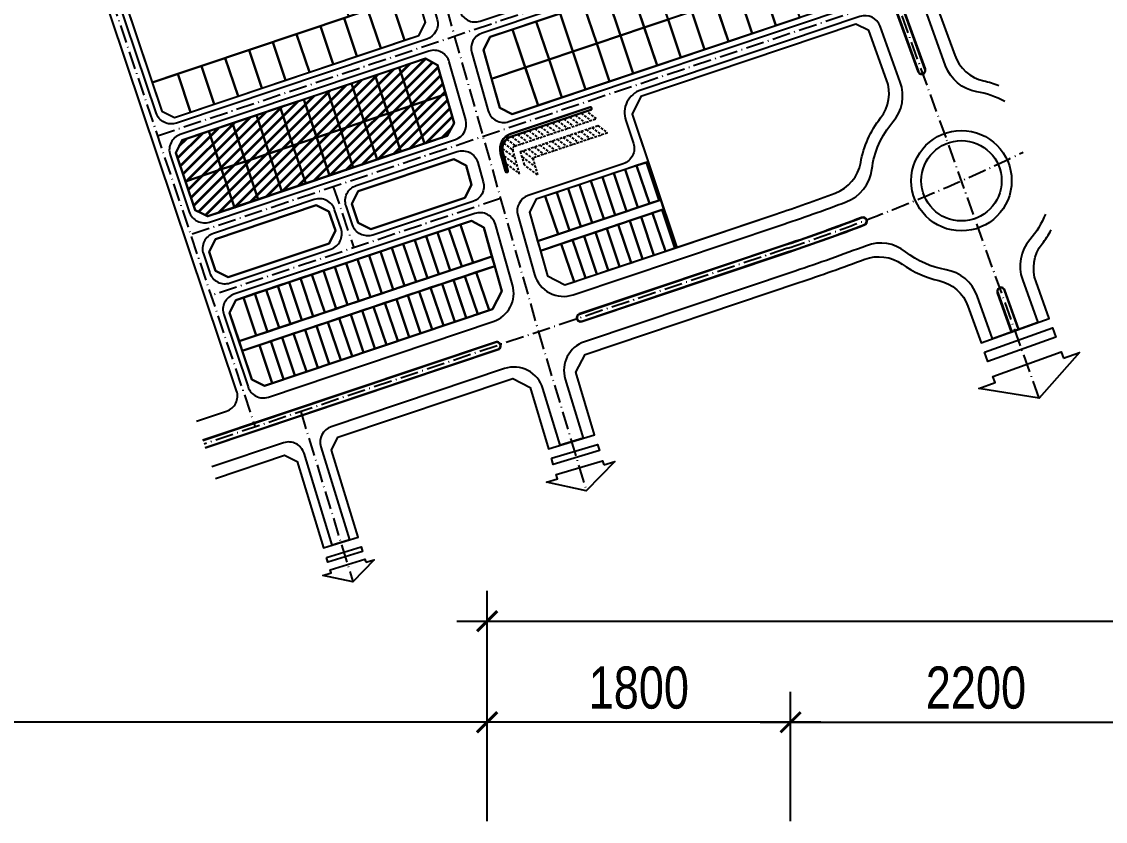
# Model space of a CAD drawing. Header units: millimetres. Extents: x 33748 to 451939, y -263262 to 62681.
# Drawn here: x 185271 to 191699, y -228867 to -224123 of the extents above; entities that cross this region are included whole.
import ezdxf

# ---------------------------------------------------------------- set-up
doc = ezdxf.new("R2010")
doc.units = ezdxf.units.MM
doc.header["$PDMODE"] = 98
doc.linetypes.add('ACAD_ISO10W100', pattern=[18.5, 12, -3, 0.5, -3])
doc.linetypes.add('HIDDEN', pattern=[0.375, 0.25, -0.125])
doc.layers.get('Defpoints').update_dxf_attribs({"color": 202, "lineweight": 13})
doc.layers.add('-WALL', color=4, linetype='Continuous', lineweight=35)
doc.layers.add('12. NET DIM', color=9, linetype='Continuous')
doc.layers.add('net in mo', color=159, linetype='Continuous')
doc.styles.add('AVANH', font='', dxfattribs={"width": 0.8})
doc.styles.get('AVANH').set_extended_font_data('.VnAvantH')
doc.dimstyles.new('C_100A3', dxfattribs={"dimscale": 100, "dimtxt": 2.5, "dimasz": 1.2, "dimexe": 1.8, "dimexo": 0, "dimgap": 0.75, "dimtad": 1, "dimdec": 0, "dimzin": 0, "dimdsep": 46, "dimtxsty": 'AVANH', "dimblk": 'ARCHTICK', "dimcen": 0, "dimdle": 1.8, "dimclrd": 256, "dimclre": 256, "dimclrt": 7, "dimadec": 0, "dimazin": 0, "dimtfac": 0.0001, "dimtdec": 0, "dimtix": 1, "dimtmove": 2, "dimatfit": 3, "dimldrblk": 'ARCHTICK', "dimfxl": 1.8, "dimtolj": 1, "dimtzin": 0, "dimarcsym": 0})

# ---------------------------------------------------------------- blocks, each defined once
blk = doc.blocks.new('A$C3F770CC9')
at = {"linetype": 'ACAD_ISO10W100', "ltscale": 0.75}
for points in [[(497.04, 91.45), (450.61, 221.25), (313.19, 601.19), (299.19, 644.07)], [(133.63, 525.65), (247.51, 124.47)], [(25.98, 316.65), (106.37, 77.1)], [(425.48, 290.73), (74.24, 172.86)], [(145.34, 196.72), (155.52, 166.38)], [(228.65, 190.92), (84.42, 142.52)], [(247.51, 124.47), (271.39, 45.35)], [(129.08, 84.72), (155.05, 0.02)], [(129.08, 84.72), (155.05, 0.02)], [(129.08, 84.72), (155.05, 0.02)]]:
    blk.add_lwpolyline(points, dxfattribs=at)
for points in [[(208.27, 284.69, 0.428104), (218.51, 279.29), (335.47, 318.54, 0.421043), (340.45, 328.84), (330.24, 357.06, 0.407417), (320.17, 361.93), (205.22, 323.35, 0.400458), (200.07, 313.58)], [(219.43, 273.27, 0.400458), (214.28, 263.5), (222.48, 234.61, 0.428104), (232.72, 229.21), (405.32, 287.13, 0.421043), (410.29, 297.43), (400.09, 325.65, 0.407417), (390.02, 330.52)], [(436.81, 254.24, 0.414214), (439.05, 253.19, 0.414214), (440.1, 255.43), (415.4, 323.75, 0.414214), (413.16, 324.8, 0.414214), (412.11, 322.56)], [(191.29, 278.58), (188, 290.15), (184.34, 292.08), (153.11, 281.6), (144.88, 306.12), (141.14, 310.08), (137.6, 311.51, 0.171311), (37.84, 315.9), (34.67, 309.62), (59.88, 234.49), (66.22, 231.34), (187.91, 272.18)], [(302.13, 209.25), (246.42, 190.56), (243.04, 184.15), (252.07, 152.36), (260.61, 147.85), (365.85, 183.17, 0.007974), (395.38, 193.61, 0.265195), (408.1, 208.81, -0.121118), (418.01, 231.05, 0.257306), (421.02, 250.12), (412.15, 274.66), (405.71, 277.77), (298.58, 241.82), (294.17, 232.95), (302.13, 209.25)], [(233.73, 222.95, 0.400458), (228.74, 213.49), (231.27, 204.58, 0.414214), (231.88, 204.23, 0.414214), (232.23, 204.85), (229.7, 213.76, -0.400458), (234.05, 222), (273.61, 235.28, 0.414214), (273.93, 235.92, 0.414214), (273.3, 236.23)], [(112.98, 91.98), (224.97, 129.56, 0.400458), (234.63, 147.88), (226.06, 178.05, 0.428104), (215.82, 183.45), (95.8, 143.18, 0.414214), (90.76, 133.05), (102.85, 97.02, 0.414214)], [(372.21, 164.21, 0.010023), (410.03, 177.75, 0.991336), (408.57, 181.48, -0.010014), (370.94, 168), (267.9, 133.42, 1), (269.17, 129.63)], [(372.13, 164.45, 0.010022), (409.94, 177.98, 0.990741), (408.66, 181.24, -0.010014), (371.02, 167.76), (267.98, 133.19, 1), (269.1, 129.87)], [(483.13, 124.4), (486.89, 125.75), (479.9, 145.29, 1.000002), (476.14, 143.94)], [(483.36, 124.49), (486.66, 125.67), (479.67, 145.21, 1), (476.37, 144.03)]]:
    blk.add_lwpolyline(points, format="xyb", close=True)
for points in [[(57.7, 222.15), (401.01, 337.37, 0.050829), (406.55, 339.88), (437.04, 357.62)], [(488.99, 213.99, -0.031733), (371.58, 166.11), (80.91, 68.56)]]:
    blk.add_lwpolyline(points, format="xyb", dxfattribs=at)
for points in [[(234.39, 232.93), (228.28, 236.15), (220.08, 265.05), (223.45, 271.45), (388.02, 326.68), (394.46, 323.57), (404.67, 295.35), (401.63, 289.06)], [(234.39, 232.93), (228.28, 236.15), (220.08, 265.05), (223.45, 271.45), (388.02, 326.68), (394.46, 323.57), (404.67, 295.35), (401.63, 289.06)], [(305.74, 299.07), (293.88, 295.09), (300.25, 276.13), (312.1, 280.11)], [(371.35, 299.99), (359.5, 296.01), (365.86, 277.05), (377.71, 281.03)], [(187.91, 272.18), (191.29, 278.58), (188, 290.15), (184.34, 292.08), (153.11, 281.6), (55.11, 248.71), (59.88, 234.49), (66.22, 231.34)], [(191.29, 278.58), (188, 290.15), (184.34, 292.08), (174.44, 288.76), (180.8, 269.8), (187.91, 272.18)], [(293.88, 295.09), (282.03, 291.11), (288.4, 272.15), (300.25, 276.13)], [(347.65, 292.04), (335.8, 288.06), (342.16, 269.1), (354.01, 273.08)], [(359.5, 296.01), (347.65, 292.04), (354.01, 273.08), (365.86, 277.05)], [(174.44, 288.76), (162.59, 284.78), (168.95, 265.82), (180.8, 269.8)], [(270.18, 287.14), (258.33, 283.16), (264.7, 264.2), (276.55, 268.18)], [(282.03, 291.11), (270.18, 287.14), (276.55, 268.18), (288.4, 272.15)], [(335.8, 288.06), (323.95, 284.08), (330.31, 265.12), (342.16, 269.1)], [(150.74, 280.8), (138.89, 276.83), (145.25, 257.87), (157.1, 261.84)], [(162.59, 284.78), (150.74, 280.8), (157.1, 261.84), (168.95, 265.82)], [(258.33, 283.16), (246.48, 279.18), (252.85, 260.22), (264.7, 264.2)], [(323.95, 284.08), (312.1, 280.11), (318.46, 261.15), (330.31, 265.12)], [(138.89, 276.83), (127.04, 272.85), (133.4, 253.89), (145.25, 257.87)], [(246.48, 279.18), (234.63, 275.2), (241, 256.24), (252.85, 260.22)], [(300.25, 276.13), (288.4, 272.15), (294.76, 253.19), (306.61, 257.17)], [(312.1, 280.11), (300.25, 276.13), (306.61, 257.17), (318.46, 261.15)], [(127.04, 272.85), (115.19, 268.87), (121.55, 249.91), (133.4, 253.89)], [(234.63, 275.2), (223.45, 271.45), (220.08, 265.05), (224.18, 250.6), (241, 256.24)], [(288.4, 272.15), (276.55, 268.18), (282.91, 249.21), (294.76, 253.19)], [(103.34, 264.9), (91.49, 260.92), (97.85, 241.96), (109.7, 245.94)], [(115.19, 268.87), (103.34, 264.9), (109.7, 245.94), (121.55, 249.91)], [(276.55, 268.18), (264.7, 264.2), (271.06, 245.24), (282.91, 249.21)], [(205.5, 228.51), (202.13, 222.1), (82.76, 182.04), (76.43, 185.19), (66.88, 213.64), (70.03, 219.97), (191.19, 260.63), (197.3, 257.41)], [(205.5, 228.51), (202.13, 222.1), (82.76, 182.04), (76.43, 185.19), (66.88, 213.64), (70.03, 219.97), (191.19, 260.63), (197.3, 257.41)], [(91.49, 260.92), (79.64, 256.94), (86, 237.98), (97.85, 241.96)], [(197.3, 257.41), (191.19, 260.63), (178.11, 256.24), (184.47, 237.28), (201.4, 242.96)], [(252.85, 260.22), (241, 256.24), (247.36, 237.28), (259.21, 241.26)], [(264.7, 264.2), (252.85, 260.22), (259.21, 241.26), (271.06, 245.24)], [(79.64, 256.94), (67.79, 252.97), (74.15, 234), (86, 237.98)], [(178.11, 256.24), (166.26, 252.26), (172.62, 233.3), (184.47, 237.28)], [(241, 256.24), (224.18, 250.6), (228.28, 236.15), (234.39, 232.93), (247.36, 237.28)], [(67.79, 252.97), (55.11, 248.71), (59.88, 234.49), (66.22, 231.34), (74.15, 234)], [(166.26, 252.26), (154.41, 248.28), (160.77, 229.32), (172.62, 233.3)], [(142.56, 244.31), (130.71, 240.33), (137.07, 221.37), (148.92, 225.34)], [(154.41, 248.28), (142.56, 244.31), (148.92, 225.34), (160.77, 229.32)], [(130.71, 240.33), (118.86, 236.35), (125.22, 217.39), (137.07, 221.37)], [(201.4, 242.96), (184.47, 237.28), (190.84, 218.31), (202.13, 222.1), (205.5, 228.51)], [(107.01, 232.37), (95.16, 228.4), (101.52, 209.44), (113.37, 213.41)], [(118.86, 236.35), (107.01, 232.37), (113.37, 213.41), (125.22, 217.39)], [(172.62, 233.3), (160.77, 229.32), (167.13, 210.36), (178.99, 214.34)], [(184.47, 237.28), (172.62, 233.3), (178.99, 214.34), (190.84, 218.31)], [(95.16, 228.4), (83.31, 224.42), (89.67, 205.46), (101.52, 209.44)], [(160.77, 229.32), (148.92, 225.34), (155.28, 206.38), (167.13, 210.36)], [(83.31, 224.42), (70.03, 219.97), (66.88, 213.64), (71.66, 199.41), (89.67, 205.46)], [(137.07, 221.37), (125.22, 217.39), (131.58, 198.43), (143.43, 202.41)], [(148.92, 225.34), (137.07, 221.37), (143.43, 202.41), (155.28, 206.38)], [(125.22, 217.39), (113.37, 213.41), (119.73, 194.45), (131.58, 198.43)], [(113.37, 213.41), (101.52, 209.44), (107.88, 190.48), (119.73, 194.45)], [(89.67, 205.46), (71.66, 199.41), (76.43, 185.19), (82.76, 182.04), (96.03, 186.5)], [(101.52, 209.44), (89.67, 205.46), (96.03, 186.5), (107.88, 190.48)], [(210.88, 191.29), (214.25, 197.69), (211.52, 207.33), (205.41, 210.55), (157.68, 194.53), (154.53, 188.2), (157.71, 178.72), (164.04, 175.57)], [(154.53, 188.2), (157.68, 194.53), (205.41, 210.55), (211.52, 207.33), (214.25, 197.69), (210.88, 191.29), (164.04, 175.57), (157.71, 178.72)], [(308.49, 190.29), (302.13, 209.25), (246.42, 190.56), (243.04, 184.15), (247.14, 169.7)], [(290.75, 205.43), (285.06, 203.52), (291.43, 184.56), (297.11, 186.47)], [(296.44, 207.34), (290.75, 205.43), (297.11, 186.47), (302.8, 188.38)], [(302.13, 209.25), (296.44, 207.34), (302.8, 188.38), (308.49, 190.29)], [(307.54, 189.97), (302.8, 188.38), (296.44, 207.34), (301.18, 208.93)], [(279.37, 201.62), (273.69, 199.71), (280.05, 180.75), (285.74, 182.66)], [(285.06, 203.52), (279.37, 201.62), (285.74, 182.66), (291.43, 184.56)], [(262.31, 195.89), (256.62, 193.98), (262.98, 175.02), (268.67, 176.93)], [(268, 197.8), (262.31, 195.89), (268.67, 176.93), (274.36, 178.84)], [(273.69, 199.71), (268, 197.8), (274.36, 178.84), (280.05, 180.75)], [(250.93, 192.07), (246.42, 190.56), (243.04, 184.15), (247.14, 169.7), (257.3, 173.11)], [(310.08, 185.55), (308.49, 190.29), (247.14, 169.7), (248.51, 164.89)], [(256.62, 193.98), (250.93, 192.07), (257.3, 173.11), (262.98, 175.02)], [(146.34, 174.9), (143.15, 184.38), (136.82, 187.53), (86.58, 170.67), (83.43, 164.34), (86.61, 154.86), (92.94, 151.71), (143.19, 168.57)], [(136.82, 187.53), (143.15, 184.38), (146.34, 174.9), (143.19, 168.57), (92.94, 151.71), (86.61, 154.86), (83.43, 164.34), (86.58, 170.67)], [(310.08, 185.55), (248.51, 164.89), (252.07, 152.36), (260.61, 147.85), (316.44, 166.59)], [(304.39, 183.64), (298.7, 181.73), (305.07, 162.77), (310.76, 164.68)], [(310.08, 185.55), (304.39, 183.64), (310.76, 164.68), (316.44, 166.59)], [(309.13, 185.23), (304.39, 183.64), (310.76, 164.68), (315.5, 166.27)], [(96.76, 140.33), (214.16, 179.73), (220.26, 176.51), (229.29, 144.72), (224.56, 135.76), (111.08, 97.67), (104.74, 100.82), (93.61, 134)], [(224.37, 162.06), (220.26, 176.51), (214.16, 179.73), (96.76, 140.33), (93.61, 134), (98.38, 119.78)], [(220.26, 176.51), (214.16, 179.73), (208.63, 177.87), (214.99, 158.91), (224.37, 162.06)], [(293.02, 179.82), (287.33, 177.91), (293.69, 158.95), (299.38, 160.86)], [(298.7, 181.73), (293.02, 179.82), (299.38, 160.86), (305.07, 162.77)], [(200.75, 163.63), (197.25, 174.06), (191.56, 172.15), (197.93, 153.19), (203.61, 155.09)], [(202.94, 175.96), (197.25, 174.06), (203.61, 155.09), (209.3, 157)], [(208.63, 177.87), (202.94, 175.96), (209.3, 157), (214.99, 158.91)], [(275.95, 174.1), (270.26, 172.19), (276.63, 153.23), (282.31, 155.14)], [(281.64, 176.01), (275.95, 174.1), (282.31, 155.14), (288, 157.05)], [(287.33, 177.91), (281.64, 176.01), (288, 157.05), (293.69, 158.95)], [(180.19, 168.33), (174.5, 166.42), (180.86, 147.46), (186.55, 149.37)], [(185.87, 170.24), (180.19, 168.33), (186.55, 149.37), (192.24, 151.28)], [(191.56, 172.15), (185.87, 170.24), (192.24, 151.28), (197.93, 153.19)], [(258.89, 168.37), (248.51, 164.89), (252.07, 152.36), (260.61, 147.85), (265.25, 149.41)], [(264.58, 170.28), (258.89, 168.37), (265.25, 149.41), (270.94, 151.32)], [(270.26, 172.19), (264.58, 170.28), (270.94, 151.32), (276.63, 153.23)], [(163.12, 162.6), (157.43, 160.69), (163.8, 141.73), (169.48, 143.64)], [(168.81, 164.51), (163.12, 162.6), (169.48, 143.64), (175.17, 145.55)], [(174.5, 166.42), (168.81, 164.51), (175.17, 145.55), (180.86, 147.46)], [(224.56, 135.76), (229.29, 144.72), (225.73, 157.24), (99.97, 115.04), (104.74, 100.82), (111.08, 97.67)], [(146.06, 156.88), (140.37, 154.97), (146.73, 136.01), (152.42, 137.91)], [(151.74, 158.78), (146.06, 156.88), (152.42, 137.91), (158.11, 139.82)], [(157.43, 160.69), (151.74, 158.78), (158.11, 139.82), (163.8, 141.73)], [(225.73, 157.24), (216.58, 154.17), (222.94, 135.21), (224.56, 135.76), (229.29, 144.72)], [(134.68, 153.06), (128.99, 151.15), (135.35, 132.19), (141.04, 134.1)], [(140.37, 154.97), (134.68, 153.06), (141.04, 134.1), (146.73, 136.01)], [(210.89, 152.26), (205.2, 150.35), (211.57, 131.39), (217.26, 133.3)], [(216.58, 154.17), (210.89, 152.26), (217.26, 133.3), (222.94, 135.21)], [(117.62, 147.33), (111.93, 145.42), (115.43, 134.99), (118.29, 126.46), (123.98, 128.37)], [(123.3, 149.24), (117.62, 147.33), (123.98, 128.37), (129.67, 130.28)], [(128.99, 151.15), (123.3, 149.24), (129.67, 130.28), (135.35, 132.19)], [(193.83, 146.54), (188.14, 144.63), (194.5, 125.67), (200.19, 127.58)], [(199.52, 148.45), (193.83, 146.54), (200.19, 127.58), (205.88, 129.48)], [(208.07, 141.82), (205.2, 150.35), (199.52, 148.45), (205.88, 129.48), (211.57, 131.39)], [(100.55, 141.6), (96.76, 140.33), (93.61, 134), (98.38, 119.78), (106.91, 122.64)], [(106.24, 143.51), (100.55, 141.6), (106.91, 122.64), (112.6, 124.55)], [(111.93, 145.42), (106.24, 143.51), (112.6, 124.55), (118.29, 126.46)], [(176.76, 140.81), (171.07, 138.9), (177.44, 119.94), (183.13, 121.85)], [(182.45, 142.72), (176.76, 140.81), (183.13, 121.85), (188.81, 123.76)], [(188.14, 144.63), (182.45, 142.72), (188.81, 123.76), (194.5, 125.67)], [(159.7, 135.08), (154.01, 133.17), (160.37, 114.21), (166.06, 116.12)], [(165.39, 136.99), (159.7, 135.08), (166.06, 116.12), (171.75, 118.03)], [(171.07, 138.9), (165.39, 136.99), (171.75, 118.03), (177.44, 119.94)], [(148.32, 131.27), (142.63, 129.36), (149, 110.4), (154.69, 112.3)], [(154.01, 133.17), (148.32, 131.27), (154.69, 112.3), (160.37, 114.21)], [(131.26, 125.54), (125.57, 123.63), (131.93, 104.67), (137.62, 106.58)], [(136.95, 127.45), (131.26, 125.54), (137.62, 106.58), (143.31, 108.49)], [(142.63, 129.36), (136.95, 127.45), (143.31, 108.49), (149, 110.4)], [(114.19, 119.81), (108.5, 117.9), (114.87, 98.94), (120.56, 100.85)], [(119.88, 121.72), (114.19, 119.81), (120.56, 100.85), (126.24, 102.76)], [(125.57, 123.63), (119.88, 121.72), (126.24, 102.76), (131.93, 104.67)], [(108.5, 117.9), (99.97, 115.04), (104.74, 100.82), (111.08, 97.67), (114.87, 98.94)]]:
    blk.add_lwpolyline(points, close=True)
for points in [[(436.58, 254.16, 0.414214), (439.14, 252.96), (439.14, 252.96, 0.414214), (440.34, 255.52), (415.63, 323.83, 0.414214), (413.07, 325.03), (413.07, 325.03, 0.414214), (411.87, 322.47), (436.58, 254.16)], [(141.71, 311.47, -0.219363), (146.3, 306.6), (151.51, 291.08, 0.414214), (161.64, 286.04), (184.52, 293.72, -0.428104), (194.76, 288.32), (197.08, 280.14, -0.400458), (191.93, 270.37), (67.17, 228.5, -0.414214), (57.04, 233.54), (32, 308.16, -0.420828), (36.56, 317.07, -0.172814), (138.16, 312.9), (141.71, 311.47)], [(77.09, 79.93), (92.13, 84.98, 0.414214), (97.17, 95.11), (26.36, 306.1)], [(465.87, 244.13, -0.269945), (450.42, 257.04), (439.33, 287.72, -0.362457), (442.83, 297.35), (456.06, 305.05)], [(457.09, 302.18), (447.69, 296.71), (445.07, 289.49), (454.91, 262.27, 0.256594), (469.37, 249.55, -0.038992), (476.97, 247.23, -0.038992)], [(289.8, 208.28), (242.4, 192.37, 0.400458), (237.25, 182.6), (245.63, 153.06, 0.428104), (264.83, 142.94), (367.76, 177.48, 0.008886), (400.84, 189.24, 0.278117), (413.65, 205.44, -0.147047), (424.18, 229.12, 0.270704), (427.82, 248.96), (417.78, 276.74, 0.407417), (407.71, 281.6), (298.58, 244.98, 0.414214), (291.02, 229.78), (294.84, 218.41, -0.414214), (289.8, 208.28)], [(211.3, 230.06), (203.1, 258.95, 0.428104), (192.86, 264.35), (69.08, 222.81, 0.414214), (64.04, 212.68), (73.58, 184.24, 0.414214), (83.71, 179.2), (206.15, 220.29, 0.400458), (211.3, 230.06)], [(479.85, 239.27, 0.082783), (465.87, 244.13)], [(233.65, 223.19, 0.400458), (228.5, 213.42), (231.03, 204.51, 0.414214), (231.95, 203.99, 0.414214), (232.47, 204.92), (229.94, 213.83, -0.400458), (234.13, 221.77), (273.69, 235.05, 0.414214), (274.17, 236, 0.414214), (273.22, 236.47), (233.65, 223.19)], [(217.31, 208.87), (220.05, 199.24, -0.400458), (214.9, 189.47), (165, 172.73, -0.414214), (154.87, 177.76), (151.69, 187.24, -0.414214), (156.73, 197.37), (207.07, 214.27, -0.428104), (217.31, 208.87)], [(144.14, 165.73, 0.414214), (149.18, 175.86), (146, 185.34, 0.414214), (135.87, 190.37), (85.62, 173.51, 0.414214), (80.58, 163.38), (83.77, 153.9, 0.414214), (93.89, 148.86), (144.14, 165.73)], [(500.13, 183.2, -0.084021), (492.34, 170.35, 0.270323), (488.65, 150.54), (496.31, 129.12), (473.71, 121.04), (466.05, 142.46, 0.270325), (450.63, 155.43)], [(450.63, 155.43, -0.124666), (430.44, 164.42, 0.262937), (411, 167.42, -0.009345), (375.37, 154.72), (270.46, 119.51, 0.405257), (260.87, 100.96), (269.77, 71.47), (258.28, 68.01), (249.76, 96.26, 0.423227), (230.62, 106.15), (144.25, 77.16, 0.40652), (139.15, 67.23), (153.38, 20.8), (144.78, 18.16), (130.74, 63.96, 0.421949), (120.54, 69.2), (84.73, 57.18)], [(81.46, 66.9), (227.36, 115.86, 1), (226.25, 119.18), (80.35, 70.22)], [(81.54, 66.66), (227.44, 115.63, 1), (226.17, 119.42)]]:
    blk.add_lwpolyline(points, format="xyb")
at = {"linetype": 'ByBlock'}
for points in [[(144.88, 306.12), (141.14, 310.08), (137.6, 311.51, 0.171311), (37.84, 315.9), (34.67, 309.62), (55.11, 248.71), (153.11, 281.6)], [(408.1, 208.81, -0.121118), (418.01, 231.05, 0.257306), (421.02, 250.12), (412.15, 274.66), (405.71, 277.77), (298.58, 241.82), (294.17, 232.95), (316.44, 166.59), (365.85, 183.17, 0.007975), (395.38, 193.61, 0.265194)]]:
    blk.add_lwpolyline(points, format="xyb", close=True, dxfattribs=at)
at = {"ltscale": 5}
for points in [[(353.14, 314.97), (365.86, 277.05)], [(399.56, 309.46), (224.18, 250.6)], [(341.29, 311), (354.01, 273.08)], [(317.59, 303.04), (330.31, 265.12)], [(329.44, 307.02), (342.16, 269.1)], [(305.74, 299.07), (318.46, 261.15)], [(184.34, 292.08), (55.11, 248.71)], [(293.88, 295.09), (306.61, 257.17)], [(174.44, 288.76), (180.8, 269.8)], [(270.18, 287.14), (282.91, 249.21)], [(282.03, 291.11), (294.76, 253.19)], [(150.74, 280.8), (157.1, 261.84)], [(162.59, 284.78), (168.95, 265.82)], [(258.33, 283.16), (271.06, 245.24)], [(138.89, 276.83), (145.25, 257.87)], [(246.48, 279.18), (259.21, 241.26)], [(127.04, 272.85), (133.4, 253.89)], [(234.63, 275.2), (247.36, 237.28)], [(103.34, 264.9), (109.7, 245.94)], [(115.19, 268.87), (121.55, 249.91)], [(91.49, 260.92), (97.85, 241.96)], [(79.64, 256.94), (86, 237.98)], [(190.84, 218.31), (178.11, 256.24)], [(67.79, 252.97), (74.15, 234)], [(178.99, 214.34), (166.26, 252.26)], [(155.28, 206.38), (142.56, 244.31)], [(167.13, 210.36), (154.41, 248.28)], [(201.4, 242.96), (71.66, 199.41)], [(143.43, 202.41), (130.71, 240.33)], [(119.73, 194.45), (107.01, 232.37)], [(131.58, 198.43), (118.86, 236.35)], [(107.88, 190.48), (95.16, 228.4)], [(96.03, 186.5), (83.31, 224.42)], [(302.13, 209.25), (308.49, 190.29), (247.14, 169.7)], [(290.75, 205.43), (297.11, 186.47)], [(296.44, 207.34), (302.8, 188.38)], [(279.37, 201.62), (285.74, 182.66)], [(285.06, 203.52), (291.43, 184.56)], [(262.31, 195.89), (268.67, 176.93)], [(268, 197.8), (274.36, 178.84)], [(273.69, 199.71), (280.05, 180.75)], [(250.93, 192.07), (257.3, 173.11)], [(256.62, 193.98), (262.98, 175.02)], [(248.51, 164.89), (310.08, 185.55), (316.44, 166.59)], [(304.39, 183.64), (310.76, 164.68)], [(293.02, 179.82), (299.38, 160.86)], [(298.7, 181.73), (305.07, 162.77)], [(197.25, 174.06), (203.61, 155.09)], [(202.94, 175.96), (209.3, 157)], [(208.63, 177.87), (214.99, 158.91)], [(275.95, 174.1), (282.31, 155.14)], [(281.64, 176.01), (288, 157.05)], [(287.33, 177.91), (293.69, 158.95)], [(180.19, 168.33), (186.55, 149.37)], [(185.87, 170.24), (192.24, 151.28)], [(191.56, 172.15), (197.93, 153.19)], [(258.89, 168.37), (265.25, 149.41)], [(264.58, 170.28), (270.94, 151.32)], [(270.26, 172.19), (276.63, 153.23)], [(224.37, 162.06), (98.38, 119.78)], [(163.12, 162.6), (169.48, 143.64)], [(168.81, 164.51), (175.17, 145.55)], [(174.5, 166.42), (180.86, 147.46)], [(225.73, 157.24), (99.97, 115.04)], [(146.06, 156.88), (152.42, 137.91)], [(151.74, 158.78), (158.11, 139.82)], [(163.8, 141.73), (157.43, 160.69)], [(134.68, 153.06), (141.04, 134.1)], [(140.37, 154.97), (146.73, 136.01)], [(210.89, 152.26), (217.26, 133.3)], [(216.58, 154.17), (222.94, 135.21)], [(117.62, 147.33), (123.98, 128.37)], [(123.3, 149.24), (129.67, 130.28)], [(128.99, 151.15), (135.35, 132.19)], [(193.83, 146.54), (200.19, 127.58)], [(199.52, 148.45), (205.88, 129.48)], [(205.2, 150.35), (211.57, 131.39)], [(100.55, 141.6), (106.91, 122.64)], [(106.24, 143.51), (112.6, 124.55)], [(111.93, 145.42), (118.29, 126.46)], [(176.76, 140.81), (183.13, 121.85)], [(182.45, 142.72), (188.81, 123.76)], [(188.14, 144.63), (194.5, 125.67)], [(159.7, 135.08), (166.06, 116.12)], [(171.75, 118.03), (165.39, 136.99)], [(171.07, 138.9), (177.44, 119.94)], [(148.32, 131.27), (154.69, 112.3)], [(154.01, 133.17), (160.37, 114.21)], [(131.26, 125.54), (137.62, 106.58)], [(136.95, 127.45), (143.31, 108.49)], [(142.63, 129.36), (149, 110.4)], [(114.19, 119.81), (120.56, 100.85)], [(119.88, 121.72), (126.24, 102.76)], [(125.57, 123.63), (131.93, 104.67)], [(108.5, 117.9), (114.87, 98.94)]]:
    blk.add_lwpolyline(points, dxfattribs=at)
at = {"linetype": 'ByBlock'}
blk.add_lwpolyline([(457.09, 302.18), (447.69, 296.71), (445.07, 289.49), (454.91, 262.27, 0.256594), (469.37, 249.55, -0.038992), (476.97, 247.23, -0.038992)], format="xyb", dxfattribs=at)
for points in [[(153.11, 281.6), (55.11, 248.71)], [(225.73, 157.24), (224.37, 162.06), (98.38, 119.78), (99.97, 115.04), (225.73, 157.24)], [(226.17, 119.42), (80.27, 70.45)]]:
    blk.add_lwpolyline(points)
at = {"linetype": 'HIDDEN', "ltscale": 5}
blk.add_lwpolyline([(231.57, 208.09), (238.16, 203.19), (234.75, 215.19, -0.400458), (235.72, 217.03), (276.54, 230.73), (271.65, 234.36)], format="xyb", dxfattribs=at)
for points in [[(265.88, 232.42), (270.77, 228.79)], [(268.77, 233.39), (273.66, 229.76)], [(240.53, 207.66), (238.64, 214.32), (277.08, 227.22), (281.96, 223.58), (244.75, 211.09), (247.12, 202.76), (240.53, 207.66)], [(251.45, 227.58), (256.33, 223.95)], [(254.33, 228.55), (259.22, 224.91)], [(257.22, 229.52), (262.11, 225.88)], [(260.11, 230.49), (264.99, 226.85)], [(262.99, 231.46), (267.88, 227.82)], [(234.13, 221.77), (239.01, 218.13)], [(237.01, 222.74), (241.9, 219.1)], [(239.9, 223.7), (244.79, 220.07)], [(242.79, 224.67), (247.67, 221.04)], [(245.67, 225.64), (250.56, 222.01)], [(248.56, 226.61), (253.45, 222.98)], [(259.76, 221.4), (264.64, 217.77)], [(262.64, 222.37), (267.53, 218.74)], [(265.53, 223.34), (270.42, 219.71)], [(268.42, 224.31), (273.3, 220.67)], [(271.3, 225.28), (276.19, 221.64)], [(274.19, 226.25), (279.08, 222.61)], [(230.31, 218.37), (234.79, 215.04)], [(231.79, 220.39), (236.13, 217.16)], [(245.32, 216.56), (250.21, 212.92)], [(248.21, 217.53), (253.09, 213.89)], [(251.09, 218.5), (255.98, 214.86)], [(253.98, 219.46), (258.87, 215.83)], [(256.87, 220.43), (261.76, 216.8)], [(229.65, 215.75), (235.92, 211.09)], [(230.45, 212.04), (237.04, 207.14)], [(239.41, 211.61), (245.99, 206.71)], [(239.55, 214.62), (244.87, 210.66)], [(242.43, 215.59), (247.32, 211.96)]]:
    blk.add_lwpolyline(points, dxfattribs=at)
at = {"elevation": 0}
blk.add_lwpolyline([(86.63, 51.49), (121.08, 63.05), (127.29, 59.86), (140.47, 16.84), (157.68, 22.12), (144.36, 65.59), (147.63, 71.96), (234.7, 101.18), (243.35, 96.71), (252.54, 66.27), (275.52, 73.21), (266.12, 104.35), (270.73, 113.28), (377.3, 149.04, 0.008545), (410.09, 160.67, -0.249193), (428.7, 158.23, 0.09975), (447.1, 150.01, -0.256949), (461.54, 137.24), (468.06, 119.02), (501.96, 131.14), (495.44, 149.36, -0.256949), (498.5, 168.4, 0.040203), (503.01, 175.24)], format="xyb", dxfattribs=at)
at = {"ltscale": 0.75}
for points in [[(469.75, 114.31), (503.64, 126.43), (505.37, 121.84), (471.4, 109.69)], [(509.07, 111.38), (517.16, 114.27), (497.01, 91.42), (467.01, 96.33), (475.1, 99.22), (474, 102.3), (507.97, 114.46)], [(253.98, 61.49), (276.96, 68.42), (277.95, 65.3), (254.93, 58.35)], [(141.94, 12.06), (159.15, 17.34), (159.9, 15), (142.66, 9.71)], [(161.51, 9.69), (165.62, 10.95), (155.03, 0), (140.16, 3.14), (144.27, 4.4), (143.79, 5.97), (161.03, 11.25)]]:
    blk.add_lwpolyline(points, close=True, dxfattribs=at)
at = {"ltscale": 0.75, "elevation": 0}
blk.add_lwpolyline([(280.07, 58.21), (285.55, 59.87), (271.37, 45.33), (251.56, 49.61), (257.04, 51.26), (256.41, 53.35), (279.44, 60.3)], close=True, dxfattribs=at)
for radius in [25, 20, 20]:
    blk.add_circle((458.29, 199.77), radius)
blk = doc.blocks.new('_ARCHTICK')
at = {"const_width": 0.15}
blk.add_lwpolyline([(-0.5, -0.5), (0.5, 0.5)], dxfattribs=at)
blk = doc.blocks.new('*D1197')
at = {"layer": '12. NET DIM', "lineweight": -2, "transparency": 16777216}
for p, q in [((188031.9, -228866.6), (188031.9, -228099)), ((189831.9, -228866.6), (189831.9, -228099)), ((190011.9, -228279), (187851.9, -228279))]:
    blk.add_line(p, q, dxfattribs=at)
at = {"layer": 'Defpoints', "color": 0, "transparency": 16777216}
for p in [(188031.9, -228279), (188031.9, -228866.6), (189831.9, -228866.6)]:
    blk.add_point(p, dxfattribs=at)
at = {"layer": '12. NET DIM', "lineweight": -2, "transparency": 16777216, "xscale": 120, "yscale": 120, "zscale": 120, "rotation": 180}
blk.add_blockref('_ARCHTICK', (188031.9, -228279), dxfattribs=at)
at = {"layer": '12. NET DIM', "lineweight": -2, "transparency": 16777216, "xscale": 120, "yscale": 120, "zscale": 120}
blk.add_blockref('_ARCHTICK', (189831.9, -228279), dxfattribs=at)
at = {"layer": '12. NET DIM', "color": 7, "transparency": 16777216, "insert": (188931.9, -228074.7), "char_height": 250, "attachment_point": 5, "style": 'AVANH'}
blk.add_mtext('\\A1;1800', dxfattribs=at)
blk = doc.blocks.new('*D1198')
at = {"layer": '12. NET DIM', "lineweight": -2, "transparency": 16777216}
for p, q in [((188031.9, -228866.6), (188031.9, -227499)), ((198731.9, -228866.6), (198731.9, -227499)), ((187851.9, -227679), (198911.9, -227679))]:
    blk.add_line(p, q, dxfattribs=at)
at = {"layer": 'Defpoints', "color": 0, "transparency": 16777216}
for p in [(198731.9, -227679), (188031.9, -228866.6), (198731.9, -228866.6)]:
    blk.add_point(p, dxfattribs=at)
at = {"layer": '12. NET DIM', "lineweight": -2, "transparency": 16777216, "xscale": 120, "yscale": 120, "zscale": 120, "rotation": 180}
blk.add_blockref('_ARCHTICK', (188031.9, -227679), dxfattribs=at)
at = {"layer": '12. NET DIM', "lineweight": -2, "transparency": 16777216, "xscale": 120, "yscale": 120, "zscale": 120}
blk.add_blockref('_ARCHTICK', (198731.9, -227679), dxfattribs=at)
at = {"layer": '12. NET DIM', "color": 7, "transparency": 16777216, "insert": (193381.9, -227474.7), "char_height": 250, "attachment_point": 5, "style": 'AVANH'}
blk.add_mtext('\\A1;10700', dxfattribs=at)
blk = doc.blocks.new('*D1199')
at = {"layer": '12. NET DIM', "lineweight": -2, "transparency": 16777216}
for p, q in [((181731.9, -228866.6), (181731.9, -228099)), ((188031.9, -228866.6), (188031.9, -228099)), ((188211.9, -228279), (181551.9, -228279))]:
    blk.add_line(p, q, dxfattribs=at)
at = {"layer": 'Defpoints', "color": 0, "transparency": 16777216}
for p in [(181731.9, -228279), (181731.9, -228866.6), (188031.9, -228866.6)]:
    blk.add_point(p, dxfattribs=at)
at = {"layer": '12. NET DIM', "lineweight": -2, "transparency": 16777216, "xscale": 120, "yscale": 120, "zscale": 120, "rotation": 180}
blk.add_blockref('_ARCHTICK', (181731.9, -228279), dxfattribs=at)
at = {"layer": '12. NET DIM', "lineweight": -2, "transparency": 16777216, "xscale": 120, "yscale": 120, "zscale": 120}
blk.add_blockref('_ARCHTICK', (188031.9, -228279), dxfattribs=at)
at = {"layer": '12. NET DIM', "color": 7, "transparency": 16777216, "insert": (184881.9, -228074.7), "char_height": 250, "attachment_point": 5, "style": 'AVANH'}
blk.add_mtext('\\A1;6300', dxfattribs=at)
blk = doc.blocks.new('*D1260')
at = {"layer": '12. NET DIM', "lineweight": -2, "transparency": 16777216}
for p, q in [((189831.9, -228866.6), (189831.9, -228099)), ((192031.9, -228866.6), (192031.9, -228099)), ((189651.9, -228279), (192211.9, -228279))]:
    blk.add_line(p, q, dxfattribs=at)
at = {"layer": 'Defpoints', "color": 0, "transparency": 16777216}
for p in [(192031.9, -228279), (189831.9, -228866.6), (192031.9, -228866.6)]:
    blk.add_point(p, dxfattribs=at)
at = {"layer": '12. NET DIM', "lineweight": -2, "transparency": 16777216, "xscale": 120, "yscale": 120, "zscale": 120, "rotation": 180}
blk.add_blockref('_ARCHTICK', (189831.9, -228279), dxfattribs=at)
at = {"layer": '12. NET DIM', "lineweight": -2, "transparency": 16777216, "xscale": 120, "yscale": 120, "zscale": 120}
blk.add_blockref('_ARCHTICK', (192031.9, -228279), dxfattribs=at)
at = {"layer": '12. NET DIM', "color": 7, "transparency": 16777216, "insert": (190931.9, -228074.7), "char_height": 250, "attachment_point": 5, "style": 'AVANH'}
blk.add_mtext('\\A1;2200', dxfattribs=at)

msp = doc.modelspace()

# ---------------------------------------------------------------- hatches: boundary and pattern name
at = {"layer": '-WALL'}
h = msp.add_hatch(dxfattribs=at)
h.set_pattern_fill('ANSI31', color=256, scale=14)
h.set_pattern_definition([(45, (58705.463, -135298.61), (-31.430896, 31.430896), [])])
h.paths.add_polyline_path([(186222.9, -224825.8), (186185.4, -224901.2), (186299.1, -225239.9), (186374.4, -225277.4), (187795.8, -224800.4), (187836, -224724.2), (187738.3, -224380), (187665.6, -224341.7)])

# ---------------------------------------------------------------- linework, layer by layer
at = {"layer": '-WALL', "const_width": 11.9}
msp.add_lwpolyline([(186222.9, -224825.8), (186185.4, -224901.2), (186299.1, -225239.9), (186374.4, -225277.4), (187795.8, -224800.4), (187836, -224724.2), (187738.3, -224380), (187665.6, -224341.7)], close=True, dxfattribs=at)

# ---------------------------------------------------------------- block references
at = {"layer": 'net in mo', "xscale": 11.907, "yscale": 11.907, "zscale": 11.907}
msp.add_blockref('A$C3F770CC9', (185389, -227445), dxfattribs=at)

# ---------------------------------------------------------------- dimensions: what is measured, and where the dimension line sits
at = {"layer": '12. NET DIM'}
for base, p1, p2, picture, middle in [((198731.9, -227679), (188031.9, -228866.6), (198731.9, -228866.6), '*D1198', (193381.9, -227474.7)), ((181731.9, -228279), (188031.9, -228866.6), (181731.9, -228866.6), '*D1199', (184881.9, -228074.7)), ((188031.9, -228279), (189831.9, -228866.6), (188031.9, -228866.6), '*D1197', (188931.9, -228074.7)), ((192031.9, -228279), (189831.9, -228866.6), (192031.9, -228866.6), '*D1260', (190931.9, -228074.7))]:
    dim = msp.add_linear_dim(base=base, p1=p1, p2=p2, dimstyle='C_100A3', dxfattribs=at)
    dim.commit()
    dim.dimension.update_dxf_attribs({"geometry": picture, "text_midpoint": middle})

doc.saveas('drawing.dxf')
